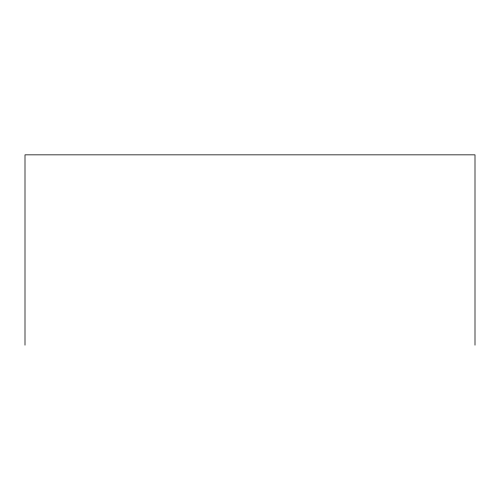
<?xml version="1.0" encoding="UTF-8"?>
<svg xmlns="http://www.w3.org/2000/svg" width="500" height="500" viewBox="0 0 500 500"><rect width="100%" height="100%" fill="white"/><g stroke="black" fill="none" stroke-linecap="round" stroke-linejoin="round"><path stroke-width="0.75" d="M475 345.156L475 154.844L25 154.844L25 345.156"/></g></svg>
